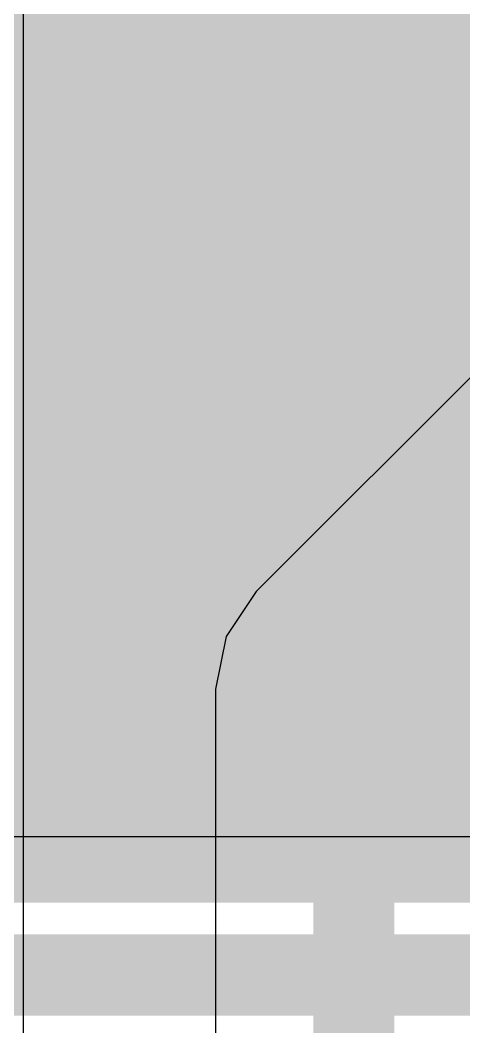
# Model space of a CAD drawing. Header units: inches. Extents: x -8 to 384, y -12 to 64.
# Drawn here: x 10.423 to 11.255, y 4.142 to 6.03 of the extents above; entities that cross this region are included whole.
import ezdxf

# ---------------------------------------------------------------- set-up
doc = ezdxf.new("R2010")
doc.units = ezdxf.units.IN
for name, color, linetype in [('Board_outline', 216, 'Continuous'), ('Bottom Layer', 5, 'Continuous'), ('Top Layer', 1, 'Continuous'), ('Top Paste', 8, 'Continuous'), ('Top Solder', 216, 'Continuous')]:
    doc.layers.add(name, color=color, linetype=linetype)

# ---------------------------------------------------------------- blocks, each defined once
blk = doc.blocks.new('QFN64_45')
at = {"layer": 'Top Layer'}
blk.add_hatch(color=1, dxfattribs=at).paths.add_polyline_path([(3.575, -3.575), (-3.575, -3.575), (-3.575, 3.575), (3.575, 3.575)])
at = {"layer": 'Top Paste'}
blk.add_hatch(color=8, dxfattribs=at).paths.add_polyline_path([(3.575, -3.575), (-3.575, -3.575), (-3.575, 3.575), (3.575, 3.575)])
at = {"layer": 'Top Solder'}
blk.add_hatch(color=216, dxfattribs=at).paths.add_polyline_path([(3.6766, -3.6766), (-3.6766, -3.6766), (-3.6766, 3.6766), (3.6766, 3.6766)])

msp = doc.modelspace()

# ---------------------------------------------------------------- linework, layer by layer
at = {"layer": 'Board_outline'}
msp.add_lwpolyline([(37.5368, 13.3604, 0.254, 0.254, 1), (-7.4632, 13.3604, 0.254, 0.254, 1)], format="xyseb", close=True, dxfattribs=at)
at = {"layer": 'Bottom Layer'}
for p, q in [((10.4299, 4.0215), (10.4299, 11.7015)), ((11.5265, 5.619), (10.8659, 4.9583)), ((10.8659, 4.9583), (10.8097, 4.8743)), ((10.8097, 4.8743), (10.79, 4.7752)), ((10.79, 4.7752), (10.79, 1.0217))]:
    msp.add_line(p, q, dxfattribs=at)
for points in [[(11.049, 4.7752, 0.1524, 0.1524, 0), (11.7096, 5.4358, 0.1524, 0.1524, 0)], [(11.049, 0.9144, 0.1524, 0.1524, 0), (11.049, 4.7752, 0.1524, 0.1524, 0)]]:
    msp.add_lwpolyline(points, format="xyseb", dxfattribs=at)
msp.add_lwpolyline([(11.0109, 4.7752, 0.0762, 0.0762, 1), (11.0871, 4.7752, 0.0762, 0.0762, 1)], format="xyseb", close=True, dxfattribs=at)
msp.add_lwpolyline([(11.0109, 4.7752, 0.0762, 0.0762, 1), (11.0871, 4.7752, 0.0762, 0.0762, 1)], format="xyseb", close=True, dxfattribs=at)
at = {"layer": 'Top Layer'}
msp.add_line((11.8637, 4.4983), (5.2807, 4.4983), dxfattribs=at)
msp.add_lwpolyline([(5.2807, 4.2393, 0.1524, 0.1524, 0), (11.9709, 4.2393, 0.1524, 0.1524, 0)], format="xyseb", dxfattribs=at)

# ---------------------------------------------------------------- block references
msp.add_blockref('QFN64_45', (8.382, 8.0518))

doc.saveas('drawing.dxf')
